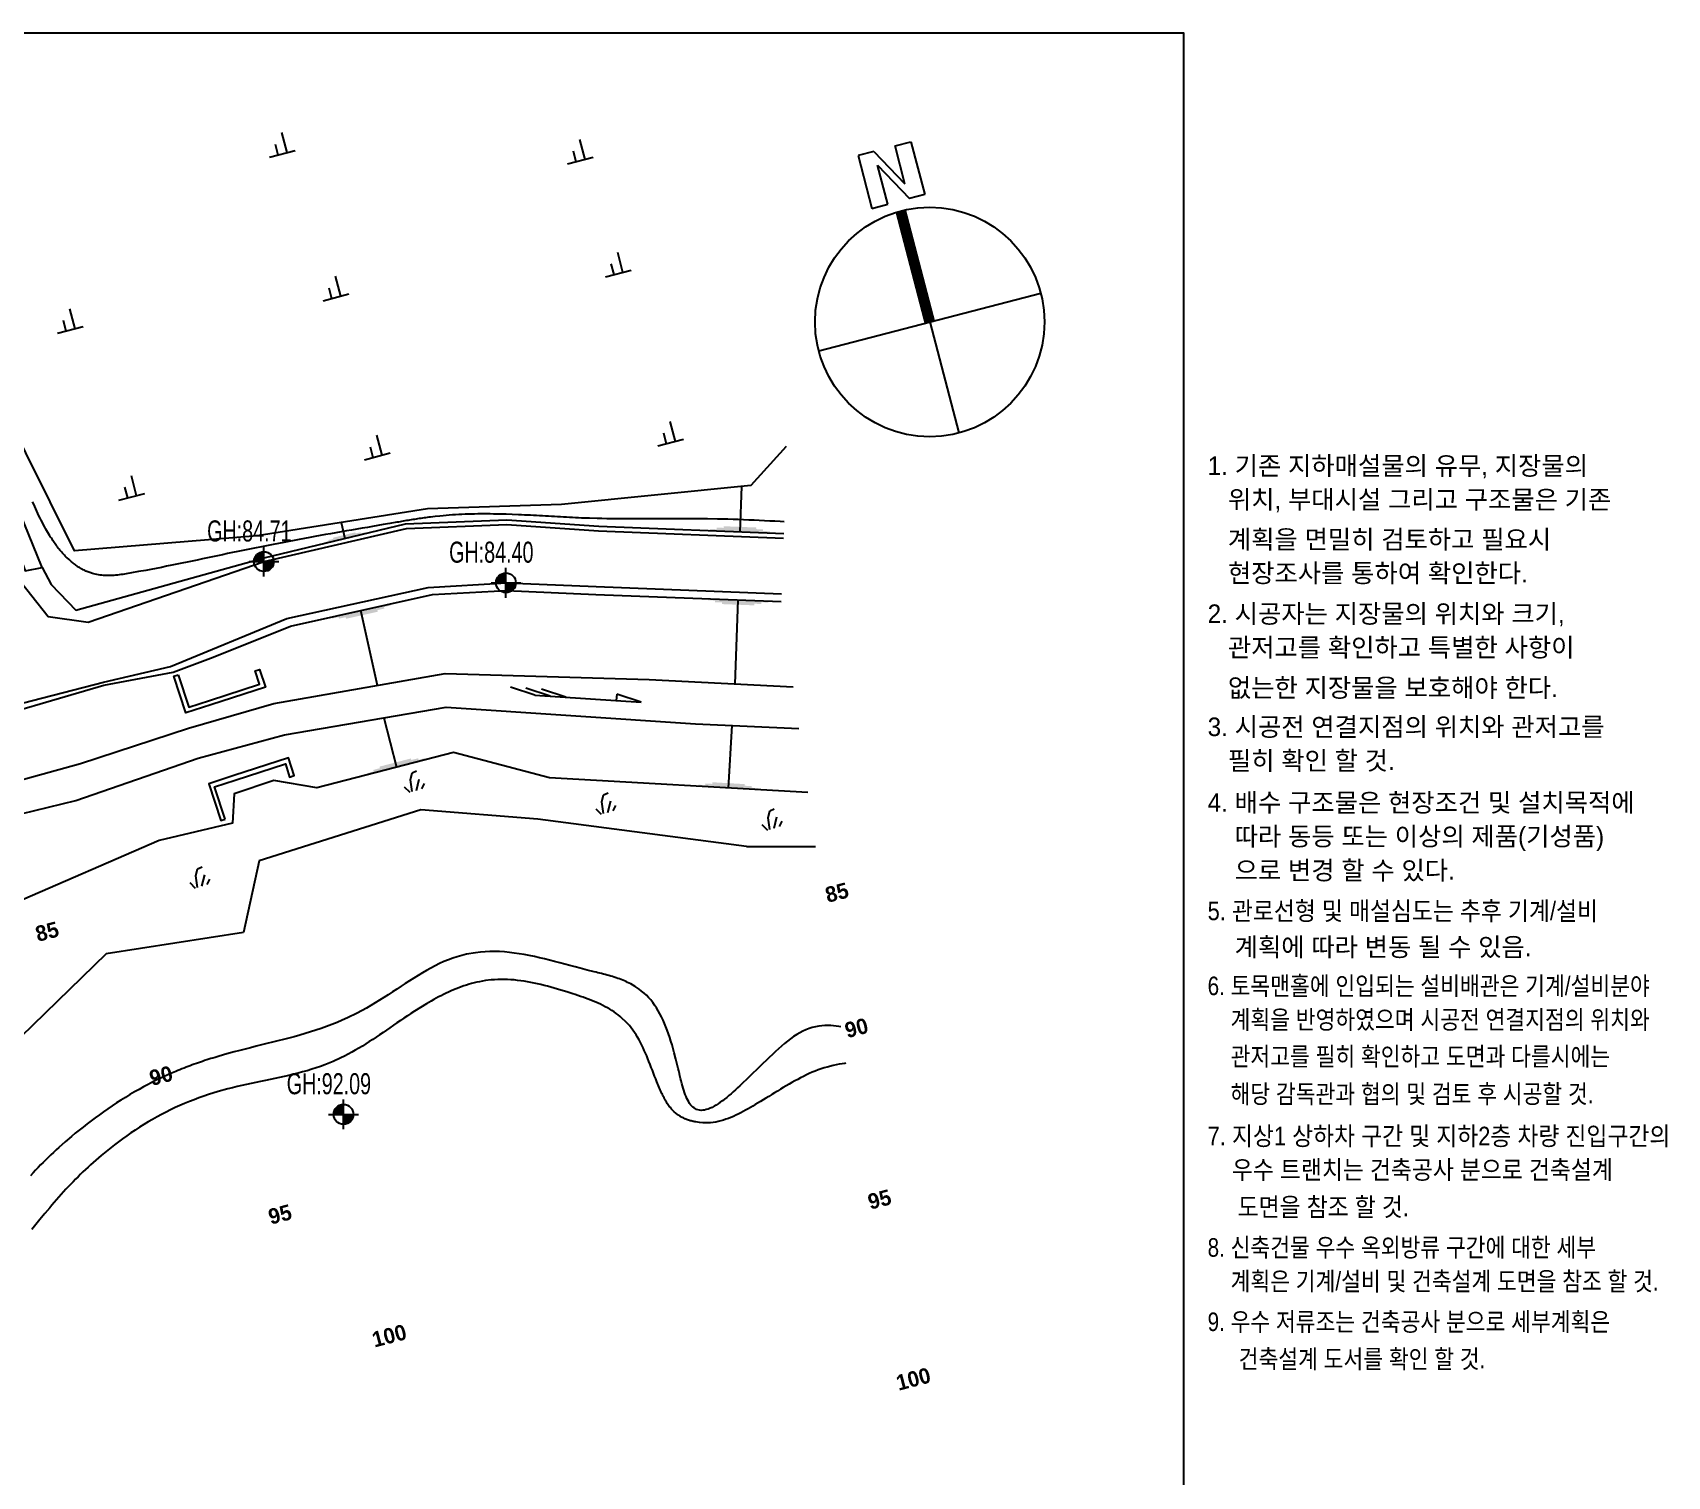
# Model space of a CAD drawing. Header units: inches. Extents: x 7998 to 323252, y 7981 to 229604.
# Drawn here: x 217651 to 323252, y 136346 to 229600 of the extents above; entities that cross this region are included whole.
import ezdxf
from ezdxf.enums import TextEntityAlignment as Align

# ---------------------------------------------------------------- set-up
doc = ezdxf.new("R2010")
doc.units = ezdxf.units.IN
doc.header["$MEASUREMENT"] = 0
for name, color, linetype in [('-00 기호-우수-U형플륨관D200', 4, 'Continuous'), ('CE_GH', 240, 'Continuous'), ('sheet', 7, 'Continuous'), ('XREF_BASE$0$1-1CON', 35, 'Continuous'), ('XREF_BASE$0$1-5CON', 30, 'Continuous'), ('XREF_BASE$0$1-HY', 8, 'Continuous'), ('XREF_BASE$0$1-ROAD', 1, 'Continuous'), ('XREF_BASE$0$1-SIM', 8, 'Continuous'), ('XREF_BASE$0$1-낙차구조물', 7, 'Continuous'), ('XREF_BASE$0$1-물선', 5, 'Continuous'), ('XREF_BASE$0$NR', 7, 'Continuous'), ('XREF_BASE$0$WAL', 3, 'Continuous')]:
    doc.layers.add(name, color=color, linetype=linetype)
doc.layers.add('CE_GH_TEXT', color=2, linetype='Continuous', lineweight=20)
doc.styles.add('Kiahn', font='H2WULL_4.TTF')
doc.styles.add('XREF_BASE$0$SH_대대리576', font='나눔고딕BOLD.TTF')
doc.styles.add('나눔고딕N', font='나눔고딕.TTF')
doc.styles.add('휴먼엑스포', font='HMFMMUEX.TTC')
doc.linetypes.add('U', pattern='A,0.5,-0.0645,["U",휴먼엑스포,S=0.4,R=0,X=0,Y=-0.2],-0.4355000000000001,0.25', length=1.25)

# ---------------------------------------------------------------- blocks, each defined once
blk = doc.blocks.new('XREF_BASE$0$A$C19E135C4')
at = {"layer": 'XREF_BASE$0$1-물선', "color": 8, "linetype": 'Continuous'}
for p, q in [((1.604686969312752, 0), (0, 0.4156830549109145)), ((2.604686969312752, 0), (1, 0.4156830549109145)), ((1.604686969312752, 0), (8.479086379717046, 0)), ((3.604686969312752, 0), (2, 0.4156830549109145)), ((8.479086379717046, 0), (6.874399410404294, 0.4156830549109145))]:
    blk.add_line(p, q, dxfattribs=at)
blk.add_lwpolyline([(6.874399410404294, 0.4156830549109145), (6.874399410404294, 0)], dxfattribs=at)
blk = doc.blocks.new('XREF_BASE$0$dr-sy-018-D-M')
at = {"color": 7}
for p, q in [((-1.00005227728343, 16.39593858173885), (-2.500052277226132, 16.39592528175854)), ((-2.500052277226132, 16.39592528175854), (-2.500007943954188, 11.39592528195044)), ((-1.00005227728343, 16.39593858173885), (0.9999796425900058, 12.79595631518714)), ((-1.000040664232984, 15.08619403368357), (1.050133973621996, 11.39595675982946)), ((-1.000007944016033, 11.39593858192984), (-1.000040664232984, 15.08619403368357)), ((0.9999477226401723, 16.39595631504108), (2.499947722581965, 16.39596961502139)), ((0.9999796425900058, 12.79595631518714), (0.9999477226401723, 16.39595631504108)), ((2.499947722581965, 16.39596961502139), (2.499992055846633, 11.39596961521875)), ((-2.500007943954188, 11.39592528195044), (-1.000007944016033, 11.39593858192984)), ((2.499992055846633, 11.39596961521875), (1.050133973621996, 11.39595675982946)), ((-10.5, -9.094947017729282e-13), (10.5, -9.094947017729282e-13)), ((0, -9.094947017729282e-13), (0, -10.50000000000091))]:
    blk.add_line(p, q, dxfattribs=at)
at = {"color": 7, "const_width": 1}
blk.add_lwpolyline([(0, 10.5), (0, 0)], dxfattribs=at)
at = {"color": 7}
blk.add_circle((0, 0), 10.5, dxfattribs=at)
blk = doc.blocks.new('XREF_BASE$0$A$C6F554C51')
at = {"layer": 'XREF_BASE$0$1-SIM', "color": 8}
for p, q in [((0.769457380665699, 0.8915080745355226), (0.769457380665699, -7.76955857872963e-07)), ((0.3750017226266209, 0.4800426286528818), (0.3750017226266209, -7.76955857872963e-07)), ((1.722626620903611e-06, -7.768976502120495e-07), (1.144457380665699, -7.76955857872963e-07))]:
    blk.add_line(p, q, dxfattribs=at)
blk = doc.blocks.new('XREF_BASE$0$A$C39EA40FB')
at = {"layer": 'XREF_BASE$0$1-SIM', "color": 8}
for p, q in [((0.3315694252378307, 0.502901213709265), (0.4802046115219127, 0.7772115109255537)), ((0.4802046115219127, 0.7772115109255537), (0.6860084937361535, 0.811500490817707)), ((-8.812348823994398e-07, 0.2857392162550241), (0.1715009276522323, -7.409835234284401e-07)), ((0.2744028687593527, -7.409835234284401e-07), (0.3315694252378307, 0.502901213709265)), ((0.4687713002203964, -7.409835234284401e-07), (0.7088751163100824, 0.4457529138890095)), ((0.7088751163100824, 0.01142737717600539), (0.8803769251971971, 0.2057315965648741))]:
    blk.add_line(p, q, dxfattribs=at)
blk = doc.blocks.new('XREF_BASE', base_point=(1.855369191616774e-10, 0))
at = {"layer": 'Defpoints', "linetype": 'ByBlock'}
blk.add_lwpolyline([(8002.126471201656, 229605.9720855193), (292002.1264710154, 229605.9720855193), (292002.1264710154, 8005.972085519345), (8002.126471201656, 8005.972085519345)], close=True, dxfattribs=at)
at = {"layer": 'XREF_BASE$0$1-1CON', "color": 8, "linetype": 'Continuous'}
for points, elevation in [([(266193.2505096248, 198007.7394879545), (265940.930923494, 198022.2263992083), (265603.2076500356, 198040.9884970244), (265265.4619816402, 198059.0607940929), (264927.691883449, 198076.380580768), (264589.8953188006, 198092.8851486547), (264252.0702523747, 198108.5117879857), (263914.2146478607, 198123.1977899651), (263576.3264698181, 198136.8804452874), (263238.4036822873, 198149.4970447564), (262900.4442494158, 198160.9848796966), (262562.4461349649, 198171.2812401007), (262224.4073036029, 198180.3234171822), (261886.3257188485, 198188.0487018564), (261240.0861634184, 198200.1768047854), (260593.6755651697, 198207.036397325), (260285.446824431, 198209.2354839039), (259977.1889469819, 198210.4893559887), (259668.9068053779, 198210.924219202), (259360.6052715327, 198210.6662797384), (259052.2892177114, 198209.8417433925), (258743.9635158866, 198208.5768161279), (258435.6330383238, 198206.997703738), (258127.3026575195, 198205.2306120781), (257818.9772454463, 198203.4017471106), (257510.6616739077, 198201.6373145103), (257202.3608157998, 198200.0635204811), (256894.0795429274, 198198.8065706977), (256585.8227277249, 198197.9926712431), (256277.5952418856, 198197.7480272704), (255969.4019581247, 198198.1988456759), (255661.2477483074, 198199.4713319028), (255353.1374846972, 198201.691691744), (255045.0760395583, 198204.9861309944), (254737.0682852068, 198209.4808561987), (254429.1190936873, 198215.3020721079), (254121.2333369618, 198222.5759856702), (253618.9867591877, 198237.0205753112), (253116.9350026613, 198256.0045774137), (252922.60623493, 198263.9763077621), (252728.298154959, 198272.5130860835), (252534.0065081399, 198281.5572966572), (252339.7270402228, 198291.0513223776), (252145.4554968891, 198300.9375473545), (251951.1876240005, 198311.1583550035), (251756.9191671284, 198321.6561289111), (251562.6458721831, 198332.373253247), (251368.3634845675, 198343.2521113077), (251174.067750372, 198354.235086569), (250979.7544149375, 198365.2645625579), (250785.4192244061, 198376.2829235035), (250591.0579240085, 198387.2325524116), (250396.6662596557, 198398.0558334501), (250202.2399770394, 198408.6951497452), (250007.7748220717, 198419.0928854659), (249813.2665401525, 198429.1914239076), (249618.7108773743, 198438.9331485477), (249424.1035788963, 198448.2604436048), (249229.4403907615, 198457.1156918032), (249034.717058762, 198465.4412777732), (248636.1079576728, 198481.2767695938), (248237.2113636881, 198494.4116600561), (248033.1807300332, 198500.3722046015), (247829.1007472752, 198505.5273732645), (247624.9843246499, 198509.8275266436), (247420.8443714441, 198513.2230260923), (247216.6937972954, 198515.6642325607), (247012.54551131, 198517.1015080925), (246808.4124231851, 198517.4852134077), (246604.3074420984, 198516.7657093378), (246400.2434773841, 198514.8933579852), (246196.2334387419, 198511.8185200712), (245992.2902351674, 198507.4915571184), (245788.426776066, 198501.8628300166), (245584.6559709567, 198494.8827001778), (245380.9907295862, 198486.5015290754), (245177.4439608413, 198476.6696777095), (244974.0285740667, 198465.3375072016), (244770.7574789515, 198452.4553792545), (244567.643584732, 198437.9736544681), (244364.6998008043, 198421.8426947155), (244161.9390366361, 198404.0128606571), (243959.3742016247, 198384.4345141666), (243653.1658699051, 198352.087255262), (243347.4653015388, 198315.5088842446), (243243.8403814808, 198302.6376395272), (243140.2674624952, 198289.3221298411), (243036.7433429668, 198275.5835683063), (242933.2648198362, 198261.4431679111), (242829.8286912576, 198246.9221417159), (242726.4317544629, 198232.0417025393), (242623.070806683, 198216.8230632005), (242519.7426461326, 198201.2874365272), (242416.4440698624, 198185.4560360312), (242313.1718760869, 198169.3500745405), (242209.9228616967, 198152.9907642928), (242106.6938248966, 198136.3993190997), (242003.4815625763, 198119.5969511978), (241900.2828730005, 198102.6048741686), (241797.0945534012, 198085.4443008305), (241693.9134013006, 198068.136443832), (241590.7362147928, 198050.702516463), (241487.5597905871, 198033.163731653), (241384.3809270188, 198015.5413017692), (241281.1964215999, 197997.8564404425), (241178.003071392, 197980.1303602012), (240736.1132535352, 197904.1477577252), (240293.9438767456, 197828.1872854416), (239954.9147469793, 197769.9500663879), (239615.788956929, 197711.6645178124), (239276.6002873806, 197653.2999759351), (238937.3825202342, 197594.825775543), (238598.1694371481, 197536.2112523462), (238258.9948190399, 197477.4257411197), (237919.8924478572, 197418.438577404), (237580.8961050296, 197359.219096847), (237242.0395718734, 197299.7366345772), (236903.3566302294, 197239.9605256123), (236564.8810612336, 197179.8601057711), (236226.6466462044, 197119.4047101815), (235888.6871672114, 197058.5636739216), (235551.0364053911, 196997.3063328103), (235213.7281423528, 196935.6020218052), (234876.7961595845, 196873.420076325), (234540.2742385743, 196810.7298317881), (234204.1961604096, 196747.5006232616), (233868.5957072703, 196683.7017863449), (233533.5066601224, 196619.3026565672), (233198.962800697, 196554.272568424), (232536.6454993337, 196423.9931361636), (231876.7381831505, 196290.9908968784), (231550.0648662238, 196224.4536551512), (231223.7678464283, 196157.3863223115), (230897.7391083771, 196089.8584596952), (230571.8706361009, 196021.9396289793), (230246.0544144441, 195953.6993915583), (229920.182427559, 195885.2073086491), (229594.1466597067, 195816.5329419875), (229267.8390950398, 195747.7458527888), (228941.1517188018, 195678.9156028008), (228613.9765143939, 195610.1117532877), (228286.2054669494, 195541.4038654751), (227957.7305606715, 195472.861501331), (227628.4437796497, 195404.5542223011), (227298.2371083884, 195336.5515891996), (226967.0025312598, 195268.9231642849), (226634.6320330566, 195201.7385082), (226301.0175976306, 195135.0671833141), (225966.0512099448, 195068.9787505617), (225629.6248536306, 195003.5427712683), (225291.6305134711, 194938.8288070608), (224951.960174019, 194874.9064195048), (224497.2493575606, 194790.9284827904), (224039.1832251805, 194708.6010428302), (223924.9322184105, 194688.3809232096), (223810.571719382, 194668.6293551603), (223696.1510599181, 194649.5294181461), (223581.71957161, 194631.2641915692), (223467.3265865105, 194614.0167549538), (223353.0214363318, 194597.9701872426), (223238.8534527761, 194583.3075683599), (223124.8719677264, 194570.211977539), (223011.1263131243, 194558.866493782), (222897.6658205017, 194549.4541967238), (222784.5398222031, 194542.1581657163), (222671.7976495288, 194537.1614803342), (222559.4886341305, 194534.6472197504), (222447.6621081214, 194534.7984632578), (222336.3674035552, 194537.79829038), (222225.6538518518, 194543.8297802304), (222115.5707849455, 194553.0760127931), (222006.167534898, 194565.7200666094), (221897.4934331807, 194581.9450215446), (221789.5978118484, 194601.9339571218), (221682.5300021493, 194625.8699521632), (221511.953107479, 194670.9533312893), (221343.766784315, 194727.16604476), (221280.639758247, 194749.9275678978), (221217.8858386013, 194774.1901769848), (221155.5212769932, 194799.9115773073), (221093.5623255698, 194827.0494730598), (221032.0252364757, 194855.5615684352), (220970.9262617291, 194885.4055690716), (220910.2816533046, 194916.5391788724), (220850.1076632296, 194948.9201024922), (220790.4205437605, 194982.5060446463), (220731.2365466929, 195017.25470993), (220672.5719240527, 195053.1238029973), (220614.4429281573, 195090.0710283344), (220556.8658108022, 195128.0540905347), (220499.8568243049, 195167.0306940831), (220443.4322201088, 195206.9585439764), (220387.6082507125, 195247.7953440064), (220332.4011680712, 195289.4988000419), (220277.8272245731, 195332.0266153537), (220223.9026714819, 195375.3364956303), (220170.6437612954, 195419.3861446643), (220118.0667461487, 195464.1332676322), (220000.2244489598, 195567.2641113546), (219886.0682102172, 195673.5572250036), (219823.2981119431, 195734.0169135304), (219761.6330996086, 195795.4078293239), (219701.0482367571, 195857.7001661762), (219641.5185869234, 195920.8641188617), (219583.0192138208, 195984.8698814642), (219525.5251816255, 196049.6876481863), (219469.0115535306, 196115.2876132219), (219413.4533934207, 196181.6399709438), (219358.8257649508, 196248.714915667), (219305.1037317733, 196316.4826417039), (219252.2623581868, 196384.913342797), (219200.2767072022, 196453.9772138316), (219149.1218429445, 196523.6444482588), (219098.7728288285, 196593.8852413148), (219049.2047286881, 196664.6697866212), (219000.3926064088, 196735.9682785521), (218952.3115257048, 196807.7509111898), (218904.9365499397, 196879.9878790195), (218858.2427432882, 196952.6493762431), (218812.2051691748, 197025.7055971146), (218766.7988913143, 197099.1267357182), (218636.6952676969, 197313.3225642752), (218511.4952677721, 197530.0932916238), (218431.4065572666, 197673.2714118722), (218353.2096027136, 197817.4431808216), (218276.7962735039, 197962.551960636), (218202.0584389553, 198108.5411146936), (218128.8879685686, 198255.3540056793), (218057.1767322444, 198402.9339966299), (217986.8165987297, 198551.2244502808), (217917.699437405, 198700.1687297781), (217849.7171182907, 198849.7101976987), (217782.7615102446, 198999.7922172978), (217716.7244833484, 199150.3581509206), (217651.4979063999, 199301.3513620546)], 84000), ([(270186.8261138136, 163034.5444057559), (270129.6387044573, 163027.3115440762), (269941.8711663825, 162999.4718620086), (269755.4917343231, 162967.3169603349), (269367.7776198098, 162890.0275097606), (268987.1308000414, 162790.3705219618), (268789.7973254258, 162732.3927620748), (268594.1326754359, 162668.8520393702), (268400.0041563264, 162600.0277011173), (268207.2790744831, 162526.1990931429), (268015.8247367935, 162447.6455631289), (267825.5084497044, 162364.6464566705), (267636.1975193494, 162277.4811214997), (267447.7592525762, 162186.4289035626), (267260.0609557605, 162091.7691496682), (267072.9699356779, 161993.7812069773), (266886.3534983648, 161892.7444217167), (266700.0789503669, 161788.9381409866), (266514.013598701, 161682.641711024), (266328.0247497438, 161574.1344786386), (266141.9797093482, 161463.6957907494), (265955.7457849942, 161351.6049937141), (265769.1902825348, 161238.1414344525), (265582.1805088692, 161123.5844596629), (265394.5837701405, 161008.2134160942), (265206.2673731358, 160892.3076499242), (265017.0986241116, 160776.1465084223), (264675.0477412897, 160567.2375996513), (264329.3801643709, 160359.3101436559), (264175.1695653829, 160267.5729832822), (264020.2573595764, 160176.8397496238), (263864.6493585026, 160087.5156325708), (263708.3513730792, 160000.0058216022), (263551.3692150265, 159914.7155068989), (263393.7086954932, 159832.0498780007), (263235.3756257985, 159752.4141247371), (263076.3758177236, 159676.2134370591), (262916.7150819558, 159603.8530043848), (262756.3992300448, 159535.7380166051), (262595.4340733094, 159472.2736635498), (262433.8254232407, 159413.8651353398), (262271.5790913375, 159360.9176211137), (262108.700888338, 159313.8363110421), (261945.1966260825, 159273.0263948445), (261781.0721154287, 159238.8930622309), (261616.3331681583, 159211.8415031516), (261450.9855959401, 159192.2769070363), (261285.0352089917, 159180.6044641649), (261118.4878195045, 159177.2293638577), (260951.3492387971, 159182.5567959434), (260723.4801029945, 159202.1683418303), (260494.5412086057, 159239.3386651148), (260434.0950360713, 159250.3721045307), (260373.6861130213, 159262.627218633), (260313.3703270433, 159276.1032073345), (260253.2035671184, 159290.7992699273), (260193.2417211356, 159306.7146051719), (260133.5406776136, 159323.8484122386), (260074.1563248429, 159342.19989024), (260015.1445512827, 159361.7682385762), (259956.5612449925, 159382.5526562998), (259898.462294552, 159404.5523423506), (259840.9035877292, 159427.7664959495), (259783.9410135648, 159452.1943161583), (259727.6304597678, 159477.8350024294), (259672.0278152693, 159504.6877533013), (259617.1889678868, 159532.7517687484), (259563.1698060902, 159562.0262471889), (259510.0262183398, 159592.5103880259), (259457.8140924028, 159624.2033904796), (259406.5893173814, 159657.104453381), (259356.4077812145, 159691.2127762424), (259307.3253720202, 159726.5275578838), (259196.6206485783, 159810.8840161667), (259092.3765468202, 159901.6688355514), (259035.2640946195, 159955.1357414153), (258980.0766151682, 160010.50660264), (258926.7378293741, 160067.699817842), (258875.1714580231, 160126.6337861001), (258825.3012212105, 160187.2269063118), (258777.0508399629, 160249.3975766334), (258730.344034777, 160313.0641963134), (258685.1045260984, 160378.145163849), (258641.2560343118, 160444.5588779665), (258598.7222806066, 160512.2237380965), (258557.4269851968, 160581.0581426751), (258517.2938685883, 160650.9804899684), (258478.2466514478, 160721.9091795158), (258440.2090547425, 160793.7626097047), (258403.1047984571, 160866.4591789105), (258366.857603719, 160939.9172867932), (258331.3911905726, 161014.0553314994), (258296.6292799758, 161088.7917123979), (258262.4955922631, 161164.0448274639), (258228.9138483922, 161239.7330760669), (258195.8077688091, 161315.7748567031), (258084.3900000607, 161575.7431441857), (257976.721787062, 161837.9201596084), (257902.1861496377, 162023.9440974457), (257828.8323428268, 162210.4837345897), (257756.3156328946, 162397.2457646941), (257684.2912874995, 162583.936880791), (257612.4145729672, 162770.2637763033), (257540.3407567251, 162955.9331442021), (257467.7251052093, 163140.6516784327), (257394.2228859086, 163324.1260717349), (257319.4893654389, 163506.063017362), (257243.1798110469, 163686.1692089775), (257164.9494891795, 163864.1513395424), (257084.4536673748, 164039.7161025505), (257001.3476125393, 164212.5701910831), (256915.286591229, 164382.4202986241), (256825.925870521, 164548.9731185458), (256732.9207173833, 164711.9353436991), (256635.9263990023, 164871.0136679789), (256534.5981820049, 165025.9147836543), (256428.5913338587, 165176.3453854322), (256317.561120729, 165322.0121654621), (256201.1628105547, 165462.6218175873), (255971.8141151862, 165716.6651811549), (255721.0966288913, 165950.7995613348), (255599.3989557428, 166056.0780569871), (255473.4358071112, 166157.3157241804), (255343.4103286969, 166254.6684576232), (255209.5256663905, 166348.2921503491), (255071.9849662427, 166438.3426966653), (254930.9913741341, 166524.9759905883), (254786.7480356051, 166608.3479255533), (254639.4580967044, 166688.6143958665), (254489.3247036659, 166765.9312951445), (254336.5510016773, 166840.4545172221), (254181.3401373718, 166912.3399560663), (254023.8952558767, 166981.7435057436), (253864.4195037745, 167048.8210594681), (253703.1160265356, 167113.7285118877), (253540.1879699901, 167176.621756267), (253375.838480188, 167237.6566869137), (253210.2707030713, 167296.9891976126), (253043.6877843491, 167354.7751820904), (252876.2928700224, 167411.170533901), (252708.2891060226, 167466.3311478141), (252539.8796380083, 167520.4129168025), (252154.7860010634, 167641.8225409391), (251769.6954304781, 167759.2310306675), (251553.2458473151, 167823.721099868), (251336.8559031091, 167886.4526196498), (251120.5549323917, 167947.1785271066), (250904.3722708477, 168005.6517596355), (250688.3372524977, 168061.6252534577), (250472.4792130264, 168114.8519459688), (250256.8274870254, 168165.0847740333), (250041.4114092574, 168212.0766748058), (249826.2603148362, 168255.5805850405), (249611.4035389256, 168295.3494422426), (249396.8704160056, 168331.1361827551), (249182.6902810102, 168362.693744024), (248968.8924693433, 168389.7750626317), (248755.5063155373, 168412.1330756736), (248542.5611545853, 168429.5207203653), (248330.0863213083, 168441.6909336295), (248118.1111507602, 168448.3966524519), (247906.6649780557, 168449.3908135855), (247695.7771377852, 168444.4263538949), (247485.4769648821, 168433.2562108258), (247275.7937943996, 168415.6333213622), (246895.8626282383, 168371.4260333271), (246518.1634929557, 168304.2702856269), (246348.74416418, 168269.5742463164), (246179.8153019943, 168230.5429012148), (246011.3963436964, 168187.330098489), (245843.5067269686, 168140.0896876425), (245676.1658895677, 168088.9755169633), (245509.3932691272, 168034.1414352009), (245343.2083027624, 167975.7412912166), (245177.6304278155, 167913.9289339304), (245012.679082735, 167848.8582118121), (244848.3737041131, 167780.6829738308), (244684.7337302752, 167709.5570689185), (244521.7785979351, 167635.6343455843), (244359.5277451286, 167559.0686529289), (244198.0006093197, 167480.0138394112), (244037.216628083, 167398.623754012), (243877.1952388841, 167315.0522451909), (243717.9558792361, 167229.4531621588), (243559.517986604, 167141.9803533751), (243401.900998794, 167052.787667881), (243245.1243532095, 166962.0289543653), (243089.2074872553, 166869.8580615186), (242699.1343568382, 166634.791095609), (242314.749894348, 166392.732534755), (242085.0043220092, 166244.7057944535), (241856.9179338142, 166094.864866287), (241630.2876668093, 165943.571829963), (241404.9104572269, 165791.1887654698), (241180.5832418227, 165638.0777526854), (240957.1029578238, 165484.6008706262), (240734.2665413418, 165331.1201997407), (240511.8709292524, 165177.9978194471), (240289.7130587734, 165025.5958097426), (240067.5898660272, 164874.2762500944), (239845.2982879989, 164724.4012204411), (239622.6352614434, 164576.3328006609), (239399.3977227164, 164430.4330702804), (239175.3826093231, 164287.0641091279), (238950.3868570374, 164146.5879970714), (238724.2074031946, 164009.3668136481), (238496.6411842597, 163875.7626389064), (238267.4851371078, 163746.1375522632), (238036.5361984936, 163620.8536335963), (237803.5913047115, 163500.2729626643), (237568.4473931482, 163384.7576197553), (237057.6046325397, 163148.0134660873), (236534.7139840801, 162938.0436755926), (236251.7431299877, 162832.8247808359), (235965.7634509336, 162734.1691324885), (235676.9946861565, 162641.526723145), (235385.6565747801, 162554.3475448771), (235091.9688560423, 162472.0815902791), (234796.1512688966, 162394.178851132), (234498.4235524, 162320.0893207225), (234199.0054457383, 162249.2629908916), (233898.1166882678, 162181.1498537716), (233595.9770189938, 162115.1999018965), (233292.8061766922, 162050.8631277399), (232988.8239005986, 161987.5895238955), (232684.2499303594, 161924.8290823258), (232379.3040042897, 161862.0317953828), (232074.2058618553, 161798.6476557214), (231769.1752423537, 161734.1266557046), (231464.4318844485, 161667.9187872841), (231160.1955276066, 161599.4740431141), (230856.685910834, 161528.2424157289), (230554.1227733162, 161453.6738969689), (230252.7258542296, 161375.2184796596), (229633.1884792806, 161204.0417590865), (229020.4984812886, 161011.598703395), (228706.3969292301, 160906.7725484894), (228394.2606396163, 160796.4559080802), (228084.1615499901, 160680.7319413425), (227776.1715971427, 160559.6838075008), (227470.3627176336, 160433.3946657195), (227166.8068484245, 160301.9476755139), (226865.5759264766, 160165.4259964006), (226566.741888701, 160023.9127871417), (226270.3766719988, 159877.4912074839), (225976.5522128697, 159726.2444168224), (225685.3404484554, 159570.255573981), (225396.8133158283, 159409.6078389965), (225111.0427514371, 159244.384370512), (224828.1006924147, 159074.668328334), (224548.0590756107, 158900.5428714562), (224270.9898377568, 158722.0911593345), (223996.9649158739, 158539.3963512531), (223726.0562465228, 158352.5416063773), (223458.3357671252, 158161.6100843424), (223193.875414242, 157966.6849443136), (222932.7471247232, 157767.8493452837), (222497.7456367691, 157425.7835570127), (222072.6465998217, 157073.051245724), (221901.0134658939, 156927.5619124483), (221730.9526973097, 156780.3651248893), (221562.4281635736, 156631.4929179499), (221395.4037343585, 156480.9773268248), (221229.8432801533, 156328.8503864274), (221065.7106702295, 156175.1441316006), (220902.9697751258, 156019.8905980099), (220741.5844640033, 155863.1218199779), (220581.5186071699, 155704.8698331093), (220422.7360742497, 155545.1666718462), (220265.2007355485, 155384.0443717946), (220108.8764604595, 155221.5349673355), (219953.7271192903, 155057.6704940754), (219799.7165812538, 154892.4829870876), (219646.8087168965, 154726.0044810547), (219494.9673956013, 154558.2670113421), (219344.1564876856, 154389.3026125719), (219194.3398629948, 154219.1433202293), (219045.4813910918, 154047.821168987), (218897.5449417131, 153875.3681938086), (218750.4943853929, 153701.8164303601), (218430.5213161246, 153319.6487183921), (218114.4454738079, 152932.5247973072), (217943.7671788353, 152721.0756460287), (217773.8943510917, 152508.6716444495), (217604.6550003528, 152295.5662596177)], 91000)]:
    blk.add_lwpolyline(points, dxfattribs=dict(at, elevation=elevation))
at = {"layer": 'XREF_BASE$0$1-5CON', "color": 8, "linetype": 'Continuous', "elevation": 90000}
blk.add_lwpolyline([(269857.2193948994, 165384.3503123642), (269727.3956885533, 165407.8514487267), (269554.6862704754, 165433.4825054565), (269383.974015859, 165452.4883551331), (269215.4131433303, 165464.2108069846), (268822.8596534799, 165473.1379866099), (268444.0197221786, 165434.1211713216), (268229.7752889697, 165396.3196791857), (268019.2699386766, 165343.8328744818), (267812.0945246904, 165277.2846227194), (267607.8399014268, 165197.2987911545), (267406.0969226183, 165104.4992458798), (267206.4564421079, 164999.509853508), (267008.5093136891, 164882.9544799014), (266811.8463916667, 164755.4569917937), (266616.0585296531, 164617.6412557383), (266420.7365817819, 164470.1311381788), (266225.4714017874, 164313.5505052066), (266029.8538436824, 164148.5232237272), (265833.4747613207, 163975.6731593707), (265635.925008595, 163795.6241795032), (265436.7954391288, 163609.0001496953), (265235.6769078588, 163416.4249370921), (265032.1602673037, 163218.522407716), (264825.8363726409, 163015.9164277891), (264616.2960769613, 162809.2308639755), (264403.1302345702, 162599.0895830088), (264185.9296993199, 162386.1164505209), (263832.1615291792, 162042.6643320099), (263466.0300981533, 161695.1765803155), (263327.8673577216, 161565.4911799465), (263188.58595997, 161436.554310428), (263048.4888152685, 161309.0216900668), (262907.8788332832, 161183.549037971), (262767.0589248436, 161060.7920725672), (262626.3319997955, 160941.4065122715), (262486.0009683287, 160826.0480760826), (262346.3687409805, 160715.3724825967), (262207.7382278899, 160610.0354500604), (262070.4123392431, 160510.6926974714), (261934.693985058, 160417.9999435378), (261800.8860756434, 160332.6129067951), (261669.2915213676, 160255.1873055502), (261540.2132326481, 160186.3788588616), (261413.9541191021, 160126.8432850851), (261290.8170912075, 160077.2363030484), (261171.1050597355, 160038.2136314088), (261055.1209341297, 160010.4309882316), (260943.1676249187, 159994.5440930967), (260835.5480422424, 159991.2086642502), (260732.5650964673, 160001.080419998), (260545.1516132378, 160046.4500747303), (260376.8939105812, 160144.8703362279), (260300.7978423005, 160203.2718734016), (260228.6245915252, 160272.5475269023), (260160.1575927217, 160352.1026084071), (260095.1802820838, 160441.3424305349), (260033.4760945421, 160539.672305082), (259974.8284657067, 160646.4975450095), (259919.0208305689, 160761.2234618821), (259865.8366247998, 160883.2553684302), (259815.0592838502, 161011.9985763403), (259766.4722426413, 161146.8583983913), (259719.8589369636, 161287.2401468519), (259675.0028019785, 161432.5491335788), (259631.6872731871, 161582.1906710103), (259589.6957856887, 161735.5700712346), (259548.8117752769, 161892.092646519), (259508.8186769304, 162051.1637094135), (259469.4999260409, 162212.1885718346), (259430.6389584001, 162374.5725460498), (259392.0192087572, 162537.7209445491), (259353.4241131963, 162701.039079429), (259314.6371061848, 162863.9322623663), (259210.7359897355, 163293.0338056997), (259102.4427309982, 163710.7915145002), (259033.0374393514, 163966.3676477834), (258961.4067609534, 164217.1685643613), (258887.2897101929, 164463.0064070694), (258810.4253005269, 164703.6933194866), (258730.5525457035, 164939.0414450212), (258647.4104596511, 165168.8629263882), (258560.738055768, 165392.9699073967), (258470.2743476899, 165611.1745309338), (258375.7583498573, 165823.2889405882), (258276.9290748658, 166029.1252794658), (258173.5255375053, 166228.4956907551), (258065.286750772, 166421.2123179137), (257951.9517287044, 166607.0873041786), (257833.2594849407, 166785.9327924367), (257708.9490335691, 166957.5609266782), (257578.7593875956, 167121.7838493772), (257442.4295609393, 167278.4137042328), (257299.6985678086, 167427.262634774), (257150.3054213799, 167568.1427837661), (256993.9891355727, 167700.8662949087), (256830.4887240846, 167825.2453108567), (256569.0792192523, 168002.3977663169), (256289.6494221352, 168159.1584886335), (256190.8836907484, 168211.0837032654), (256090.1448430629, 168260.8034824012), (255987.5253681741, 168308.4361563998), (255883.1177549497, 168354.1000555593), (255777.014492535, 168397.9135109914), (255669.3080702079, 168439.9948523634), (255560.0909769442, 168480.462410495), (255449.4557017805, 168519.4345159762), (255337.4947341639, 168557.0294987648), (255224.3005627799, 168593.3656898516), (255109.9656768455, 168628.5614191341), (254994.5825656275, 168662.7350172626), (254878.2437178716, 168696.0048149971), (254761.0416227947, 168728.489142235), (254643.068769603, 168760.306329857), (254524.417647454, 168791.5747079911), (254405.1807451537, 168822.4126071678), (254285.4505522591, 168852.9383578654), (254165.319557406, 168883.2702903227), (254044.8802498006, 168913.5267354214), (253924.2251188909, 168943.8260231174), (253473.4249624331, 169057.5183148261), (253022.1950921468, 169175.1044330228), (252691.7633050196, 169262.546685389), (252361.3707953519, 169350.6217365615), (252031.1523535959, 169438.6025560885), (251701.2427690011, 169525.762112465), (251371.7768309782, 169611.3733754598), (251042.8893293478, 169694.7093142105), (250714.715053821, 169775.0428973318), (250387.3887938065, 169851.6470945927), (250061.0453391867, 169923.7948749), (249735.8194793221, 169990.7592072699), (249411.846003742, 170051.81306101), (249089.259702438, 170106.2294055483), (248768.1953648897, 170153.2812094396), (248448.7877805689, 170192.2414422221), (248131.1717390646, 170222.383072973), (247815.4820303689, 170242.9790711203), (247501.8534436715, 170253.3024053891), (247190.4207687331, 170252.6260451478), (246881.3187953746, 170240.2229595323), (246574.6823127246, 170215.3661175005), (246270.6461109463, 170177.3284887698), (245672.1136065372, 170074.1392368255), (245084.9060093737, 169913.1986276684), (244795.8719095266, 169819.9684801097), (244509.1915976629, 169714.3664861656), (244224.6455406304, 169597.3278043643), (243942.0142038222, 169469.787594086), (243661.0780540756, 169332.6810148419), (243381.6175577175, 169186.94322527), (243103.4131807224, 169033.5093844107), (242826.2453899272, 168873.3146517734), (242549.8946511983, 168707.2941858773), (242274.1414304986, 168536.3831467447), (241998.7661952591, 168361.5166925621), (241723.5494106426, 168183.6299826502), (241448.2715434851, 168003.65817652), (241172.7130601136, 167822.5364328099), (240896.6544266739, 167641.1999108498), (240619.8761093109, 167460.5837699706), (240342.1585748126, 167281.6231689312), (240063.2822889229, 167105.2532667097), (239783.0277184802, 166932.4092228187), (239501.175329519, 166764.0261960659), (239217.5055881841, 166601.039345782), (238606.171139061, 166265.8391659501), (237984.5058185449, 165963.9081633111), (237650.625271861, 165811.9590770556), (237314.1758146617, 165668.3204067019), (236975.3385134139, 165532.427845665), (236634.2944338303, 165403.7170874079), (236291.2246429604, 165281.6238250036), (235946.3102066284, 165165.5837524368), (235599.7321914802, 165055.0325624298), (235251.6716638627, 164949.4059488574), (234902.3096899004, 164848.1396045507), (234551.8273361707, 164750.6692234457), (234200.4056687374, 164656.4304986049), (233848.2257545902, 164564.8591233317), (233495.4686594415, 164475.3907910885), (233142.3154496984, 164387.4611955219), (232788.9471919467, 164300.5060295819), (232435.5449528238, 164213.960986974), (232082.2897981638, 164127.2617607011), (231729.3627943727, 164039.8440444064), (231376.9450079165, 163951.1435315041), (231025.2175053833, 163860.5959149466), (230674.361352596, 163767.6368887183), (230188.3195883837, 163634.3384505172), (229704.6592189544, 163494.2055494082), (229569.2762760282, 163454.3682204616), (229434.081385592, 163413.9520140337), (229299.0750222895, 163372.9359786947), (229164.2576605976, 163331.2991627244), (229029.6297754417, 163289.0206155053), (228895.1918414189, 163246.0793848546), (228760.9443328823, 163202.4545195142), (228626.8877250506, 163158.1250686959), (228493.0224919971, 163113.0700803277), (228359.3491090597, 163067.2686031609), (228225.8680503033, 163020.6996861063), (228092.5797907235, 162973.3423773332), (227959.4848048463, 162925.1757258731), (227826.5835675476, 162876.1787803574), (227693.8765530726, 162826.3305890039), (227561.3642365281, 162775.6102005038), (227429.0470924387, 162723.9966638891), (227296.9255955722, 162671.469027268), (227165.0002204524, 162618.006339673), (227033.2714417856, 162563.5876494431), (226901.7397341584, 162508.1920053792), (226463.3097951612, 162319.934661612), (226027.0866163294, 162120.3230768896), (225722.7906558365, 161975.1672377702), (225419.9202186074, 161824.9039814082), (225118.6467225738, 161669.7649205269), (224819.1415871037, 161509.9816689629), (224521.5762302484, 161345.7858389781), (224226.1220713751, 161177.4090444087), (223932.9505286459, 161005.0828980381), (223642.2330210875, 160829.0390131209), (223354.1409672033, 160649.5090030228), (223068.8457853869, 160466.7244805872), (222786.5188946645, 160280.9170590688), (222507.3317137705, 160092.3183518928), (222231.4556612177, 159901.159971441), (221959.0621555625, 159707.6735318317), (221690.322616009, 159512.0906456271), (221425.4084605412, 159314.642926302), (221164.4911083034, 159115.5619866507), (220907.741977741, 158915.0794402687), (220655.3324877084, 158713.4269001206), (220407.4340565987, 158510.8359790489), (220164.2181033785, 158307.5382905389), (219743.3962443131, 157947.7827665039), (219338.2377703912, 157587.2681503179), (219165.2011980996, 157430.5083990621), (218994.4838551097, 157272.9954634235), (218825.773065364, 157114.4241035942), (218658.7561530448, 156954.4890788433), (218493.1204423956, 156792.8851482096), (218328.5532578807, 156629.3070717759), (218164.7419235134, 156463.4496085201), (218001.3737635859, 156295.0075182334), (217838.136102112, 156123.6755598953), (217674.7162633245, 155949.1484935262), (217510.8015716975, 155771.1210782258)], dxfattribs=at)
at = {"layer": 'XREF_BASE$0$1-HY', "color": 8}
for p, q in [((242737.7763584945, 179396.8224915458), (232291.5400781292, 176108.6729237828)), ((250279.5552222296, 178809.0286752051), (242737.7763584945, 179396.8224915458)), ((263770.8377178293, 177038.1120696225), (250279.5552222296, 178809.0286752051)), ((232291.5400781292, 176108.6729237828), (231280.8070896873, 171486.7109133292)), ((231280.8070896873, 171486.7109133292), (222395.4486454288, 170102.358966627)), ((222395.4486454288, 170102.358966627), (213494.4737871168, 161458.8569235434))]:
    blk.add_line(p, q, dxfattribs=at)
for points in [[(266322.284218424, 202884.2134254762), (264039.7549139964, 200347.8561805724), (251806.0274984324, 199137.3361661867), (243150.1781110102, 198858.5393427009), (232147.194961736, 197113.824232208), (220350.9611954116, 196135.6555707642), (214040.8777689142, 208787.7277609595), (208401.3876679041, 221241.6694853134)], [(206168.6478810208, 220379.9640814797), (211759.5873287111, 208033.2389673963), (214877.667858657, 201083.0092969305), (217167.512512933, 194837.8025406979), (218255.0985645028, 195050.2962605078), (215703.273603389, 201367.0845793295), (212603.784081277, 208211.8278435601), (206956.0964209507, 220683.872609354)], [(213116.4661941989, 184785.2205977145), (222259.6208956828, 187447.0568256961), (226719.2490964099, 188293.4102760854), (229320.3203044254, 189262.9603710889), (234302.5362561955, 191272.0227224798), (243475.9616828593, 193308.9839493104), (248272.3111612727, 193574.4665434177), (254038.2484992174, 193325.1390031889), (266003.0159697812, 192861.4296751719)], [(218255.0985645028, 195050.2962605078), (218846.5179177094, 193961.6500549875), (220439.5508558848, 192306.9688676373), (232614.7444423204, 195682.5005500157), (241741.063241588, 197882.1089638348), (248285.1922569163, 198135.367271502), (254222.4508420508, 197721.3032747474), (266173.4154738141, 197258.1288926108)], [(267734.8152185632, 180515.2247287713), (251045.0371262054, 181475.7124687372), (244836.0351838339, 183110.3668083312), (236018.0083818515, 180820.6722415343), (233221.7945682197, 181296.395816125), (230670.4464201443, 180439.626926926), (230567.6079976019, 178540.8389659559), (225827.5494927368, 177413.8455989341), (216490.1739864014, 173377.4315160024), (202625.1331622866, 170121.0858731898), (193752.9198276303, 170056.8211269476), (192301.1968798204, 171010.2664420562)], [(263770.8377178293, 177038.1120696225), (268221.5391647597, 177045.3112262674)]]:
    blk.add_lwpolyline(points, dxfattribs=at)
at = {"layer": 'XREF_BASE$0$1-ROAD', "color": 8}
for points in [[(216547.4160310375, 194568.5065087517), (218647.7649477092, 191890.045303463), (221238.6494406848, 191537.8144926926), (232610.7645553113, 195456.1619529988), (241804.4444480538, 197567.9325441802), (248280.9222727651, 197834.9363962836), (254206.202249804, 197421.7077864584), (266161.7973257033, 196958.3539459553)], [(213041.8393189241, 185273.1886596683), (222229.146857461, 187650.9693880661), (226564.6274935314, 188672.75833607), (234060.9083647556, 191756.4376481448), (243199.9471823876, 193756.8019874569), (248267.4234154234, 194075.1451341438), (254058.7306638462, 193824.7205620984), (266022.3795498125, 193361.054586224)]]:
    blk.add_lwpolyline(points, dxfattribs=at)
at = {"layer": 'XREF_BASE$0$1-낙차구조물', "color": 8}
for points in [[(227059.8690932756, 188130.4997071952), (227738.8988940418, 186037.9131426275), (229070.5448895618, 186470.0230156777), (232307.6319945771, 187520.4352900648), (232029.8470759932, 188376.4934301144), (232315.1997894603, 188469.0884028421), (232685.579680712, 187327.6775495564), (229163.1398624601, 186184.6703025015), (227546.1411535931, 185659.965456262), (226774.5163798691, 188037.904734237)], [(230086.7240210096, 178802.5498183847), (229407.694220304, 180895.1363827219), (230739.3402157645, 181327.2462560032), (233976.4273208403, 182377.6585301594), (234254.2122394242, 181521.6003901098), (234539.5649526007, 181614.1953630081), (234169.1850613486, 182755.6062162938), (230646.7452430367, 181612.5989694699), (229029.7465341701, 181087.8941232305), (229801.3713078341, 178709.9548454864)]]:
    blk.add_lwpolyline(points, close=True, dxfattribs=at)
at = {"layer": 'XREF_BASE$0$1-물선', "color": 8}
for points in [[(84417.446533232, 204913.9102300688), (85434.76418123534, 204411.9997852194), (90429.22235961724, 195928.6806705841), (93916.19442636613, 190893.9996725124), (97014.78752536047, 187922.1386153522), (100684.4096672884, 186929.1487876556), (106322.8471552823, 185893.9790506848), (111494.0948865619, 184955.9199516533), (115701.2385432217, 183967.2277606511), (121758.0432456094, 181366.2768374863), (126754.2456686338, 177649.0292408194), (134143.3517286018, 175554.6984332325), (143793.2657166575, 174285.2093035382), (158328.8164345906, 174193.9764450849), (172453.9110600455, 174064.7106653169), (186275.1312614903, 175421.525352479), (199056.6834933669, 177819.031601441), (213007.0838858131, 180262.6511179759), (220731.4318071571, 182400.6487780206), (227724.2567293411, 184685.7251940705), (233224.7306750272, 186274.0071851293), (244300.7083056751, 188203.8122569816), (257470.9759897804, 187813.5775445678), (266777.0482811318, 187343.2603153882)], [(84010.93425896531, 204472.6078719667), (83711.27502659243, 203397.3150388515), (88743.10968347173, 194850.5102404631), (92386.59056205442, 189589.8532595172), (95999.16317314189, 186125.03438302), (100241.8766500843, 184976.9675900907), (105963.7869723076, 183926.472942114), (111086.5689906022, 182997.2054741161), (115073.0988615886, 182060.3582274787), (120752.8352804892, 179621.3303226293), (125855.26487672, 175825.0481571817), (133738.0902366885, 173590.7800508188), (143656.0273198616, 172286.031290245), (158313.3888788703, 172194.0338824141), (172542.7132162447, 172063.8142445051), (186557.7321847216, 173439.6539534568), (199413.5944729741, 175851.0989489481), (213352.1596123315, 178292.6453456334), (220444.6514720665, 180016.4159614432), (228345.698692352, 182737.8740409059), (233913.090629769, 184238.6398116417), (244357.496257727, 186029.7066642141), (260476.6492633, 184956.9315792496), (267153.0994902342, 184662.3460580743)]]:
    blk.add_lwpolyline(points, dxfattribs=at)
at = {"layer": 'XREF_BASE$0$NR', "color": 8, "linetype": 'Continuous'}
for p, q in [((263446.3498378047, 200289.1391029367), (263333.1455118945, 197368.207059884)), ((237576.6556554483, 197974.7600333615), (237826.388692454, 196938.6013716083)), ((239932.0281906249, 187442.6423335266), (238857.1425870545, 192283.3741062456)), ((263025.6664992804, 187532.8504485935), (263236.3378399252, 192968.6557001909)), ((240328.0023546088, 185338.7058335874), (241154.8155857548, 182154.4989364345)), ((262820.6951142978, 184853.5050656982), (262588.0751144621, 180811.4168498132))]:
    blk.add_line(p, q, dxfattribs=at)
for points in [[(265281.6826651725, 197292.689098028), (261384.608358616, 197443.7250217395), (265285.7490169322, 197397.6103292383), (261388.6747105452, 197548.6462532403)], [(264836.0865969793, 197415.0375512893), (261838.3371304981, 197531.2190311889), (264840.1529486789, 197519.9587827302), (261842.4034822574, 197636.1402623988)], [(264390.4905287856, 197537.3860045515), (262292.0659021498, 197618.7130405778), (264394.5568804848, 197642.3072359919), (262296.1322541395, 197723.6342718477)], [(239173.3949528253, 197263.2543197398), (236479.3824320827, 196613.9484234768), (239155.9136403878, 197335.7854260432), (236461.9011194143, 196686.4795297201)], [(238845.066041539, 197260.8655148571), (236772.7487178016, 196761.3994407856), (238827.584729041, 197333.3966213914), (236755.2674053041, 196833.9305473199)], [(238516.7371307141, 197258.476710095), (237066.1150036915, 196908.8504583854), (238499.2558177547, 197331.0078165088), (237048.6336912536, 196981.3815646888)], [(236953.5085110622, 191860.671721758), (240760.7766625248, 192706.076490844), (236976.2694089576, 191758.1683483577), (240783.5375601887, 192603.5731173833)], [(237415.5695800819, 191855.7150525161), (240344.2373887738, 192506.0264133948), (237438.3304776857, 191753.2116792867), (240366.9982866682, 192403.5230399945)], [(237877.63064887, 191850.7583832146), (239927.6981150829, 192305.9763357156), (237900.3915467048, 191748.2550100448), (239950.4590129172, 192203.4729625458)], [(261287.8006864158, 193044.1736619864), (265184.8749929727, 192893.1377382755), (261283.7343346565, 192939.2524307766), (265180.8086412139, 192788.2165070651)], [(261733.3967548399, 192921.8252087851), (264731.1462213211, 192805.643728886), (261729.3304028502, 192816.9039775152), (264727.0798695618, 192700.7224976761)], [(262178.9928230336, 192799.4767555234), (264277.4174493789, 192718.1497196676), (262174.9264711034, 192694.5555240229), (264273.3510976792, 192613.2284882268)], [(243042.2253624359, 182644.5849848292), (239267.4058090737, 181664.4128880388), (243015.8361137281, 182746.2147421697), (239241.0165601959, 181766.0426450887)], [(242580.2800115696, 182633.1179616215), (239676.5726625849, 181879.1394256974), (242553.8907624008, 182734.7477188419), (239650.1834138767, 181980.7691830384)], [(242118.3346604127, 182621.6509385842), (240085.7395161558, 182093.8659631255), (242091.9454114744, 182723.2806958647), (240059.3502674475, 182195.4957204665)], [(264534.8539714459, 180699.3807751604), (260641.2962575383, 180923.4529242354), (264540.8866831125, 180804.2073288513), (260647.3289690847, 181028.2794783884)], [(264091.6300240047, 180830.0618075931), (261096.5856284839, 181002.4249994766), (264097.6627356112, 180934.8883615145), (261102.6183401509, 181107.2515531675)], [(263648.4060762124, 180960.7428404267), (261551.8749994896, 181081.3970744864), (263654.4387881104, 181065.5693941781), (261557.9077110956, 181186.2236284083)]]:
    blk.add_solid(points, dxfattribs=at)
at = {"layer": 'XREF_BASE$0$1-SIM', "color": 8, "xscale": 1500, "yscale": 1500, "zscale": 1500, "rotation": 14.62512501046145}
for name, p in [('XREF_BASE$0$A$C6F554C51', (232951.8709783107, 221570.7250778013)), ('XREF_BASE$0$A$C6F554C51', (252204.8230778594, 221125.3660521498)), ('XREF_BASE$0$A$C6F554C51', (254649.1736686775, 213834.8678706662)), ('XREF_BASE$0$A$C6F554C51', (236415.4616750395, 212293.7912403939)), ('XREF_BASE$0$A$C6F554C51', (219260.9197637402, 210187.3869034911)), ('XREF_BASE$0$A$C6F554C51', (258034.7275683088, 202909.0267527496)), ('XREF_BASE$0$A$C6F554C51', (239092.8191702315, 202024.0648164165)), ('XREF_BASE$0$A$C6F554C51', (223228.2993806112, 199416.2431292685)), ('XREF_BASE$0$A$C39EA40FB', (241768.1455691694, 180477.34931461)), ('XREF_BASE$0$A$C39EA40FB', (254134.5903815799, 179062.5531234319)), ('XREF_BASE$0$A$C39EA40FB', (264866.5756169748, 178033.9763841036)), ('XREF_BASE$0$A$C39EA40FB', (227907.3720202898, 174288.8308740368))]:
    blk.add_blockref(name, p, dxfattribs=at)
at = {"layer": 'XREF_BASE$0$1-물선', "color": 8, "linetype": 'Continuous', "xscale": 1000.000000000001, "yscale": 1000.000000000001, "zscale": 1000.000000000001, "rotation": 356.192419298565}
blk.add_blockref('XREF_BASE$0$A$C19E135C4', (248494.0353763835, 186922.1913496361), dxfattribs=at)
at = {"layer": 'XREF_BASE$0$WAL', "color": 7, "xscale": 705.600000000074, "yscale": 705.600000000074, "zscale": 705.600000000074, "rotation": 14.62512501076412}
blk.add_blockref('XREF_BASE$0$dr-sy-018-D-M', (275603.4655925119, 210917.8473439979), dxfattribs=at)
at = {"layer": 'XREF_BASE$0$1-5CON', "color": 8, "linetype": 'Continuous', "style": 'XREF_BASE$0$SH_대대리576'}
for s, p in [('85', (269011.4912800048, 173391.590970111, 107840)), ('85', (217988.5469555683, 170871.2199460542, 107840)), ('90', (270278.7359277019, 164648.8797767485, 107840)), ('90', (225352.0149770477, 161562.0306191462, 107840)), ('95', (271766.8581563937, 153570.3774183521, 107840)), ('95', (233036.2723870375, 152603.7049915513, 107840)), ('100', (239735.0028197058, 144669.169977436, 107840)), ('100', (273595.2081170934, 141875.5439161535, 107840))]:
    blk.add_text(s, height=999.9999999999999, rotation=14.62512501341141, dxfattribs=at).set_placement(p)
blk = doc.blocks.new('A$C22D04AE8')
at = {"layer": 'CE_GH'}
h = blk.add_hatch(color=256, dxfattribs=at)
h.paths.add_polyline_path([(0, -2.842170943040401e-14), (0, 800, 0.4142135623730951), (-800, 0)])
h.paths.add_polyline_path([(800, 0), (0, 0), (0, -800, 0.4142135623730951)])
for points in [[(-1200, 0), (1200, 0)], [(0, -1200), (0, 1200)]]:
    blk.add_lwpolyline(points, dxfattribs=at)
blk.add_circle((0, 0), 800, dxfattribs=at)

msp = doc.modelspace()

# ---------------------------------------------------------------- block references
at = {"layer": '-00 기호-우수-U형플륨관D200', "linetype": 'U', "ltscale": 1600}
msp.add_blockref('XREF_BASE', (-2.126471131952712, -5.972085515400977), dxfattribs=at)
at = {"layer": 'CE_GH', "linetype": 'ByBlock', "xscale": 0.8, "yscale": 0.8, "zscale": 0.8}
for p in [(232589.881299364, 195433.3998709403, 85960), (248223.1696454588, 194063.2524878167, 170360), (237730.8440856819, 159726.8471021217, 92090.00000000001)]:
    msp.add_blockref('A$C22D04AE8', p, dxfattribs=at)

# ---------------------------------------------------------------- texts
at = {"layer": 'CE_GH_TEXT', "color": 2, "lineweight": 20, "style": '나눔고딕N', "width": 0.7}
for s, p in [('GH:84.71', (228921.1879448086, 197413.4223823377, 85960)), ('GH:84.40', (244554.4762909034, 196043.2749992142, 170360)), ('GH:92.09', (234062.1507311265, 161706.8696135192, 92090.00000000001))]:
    msp.add_text(s, height=1360, dxfattribs=at).set_placement(p, align=Align.MIDDLE_LEFT)
at = {"layer": 'sheet', "color": 7, "style": 'Kiahn'}
for s, p in [('1. 기존 지하매설물의 유무, 지장물의', (293555.2341103895, 201625.8133003331)), ('   위치, 부대시설 그리고 구조물은 기존', (293555.2341103895, 199445.1213617721)), ('   계획을 면밀히 검토하고 필요시 ', (293555.2341103895, 196871.3157938031)), ('   현장조사를 통하여 확인한다.', (293555.2341103895, 194690.623855242)), ('2. 시공자는 지장물의 위치와 크기,', (293555.2341103895, 192068.0153574422)), ('   관저고를 확인하고 특별한 사항이', (293555.2341103895, 189887.3234188813)), ('   없는한 지장물을 보호해야 한다.', (293555.2341103895, 187283.1603032961)), ('3. 시공전 연결지점의 위치와 관저고를', (293555.2341103895, 184761.4992999494)), ('   필히 확인 할 것.', (293555.2341103895, 182580.8073613883)), ('4. 배수 구조물은 현장조건 및 설치목적에', (293555.2341103895, 179870.4785785514)), ('    따라 동등 또는 이상의 제품(기성품)', (293555.2341103895, 177689.7866399904)), ('    으로 변경 할 수 있다.', (293555.2341103895, 175486.4279839221)), ('    계획에 따라 변동 될 수 있음.', (293555.2341103895, 170539.4771716939))]:
    msp.add_text(s, height=1200.000008718074, dxfattribs=at).set_placement(p, align=Align.MIDDLE_LEFT)
for s, width, p in [('5. 관로선형 및 매설심도는 추후 기계/설비 ', 0.9, (293555.2341103895, 172870.7648787351)), ('6. 토목맨홀에 인입되는 설비배관은 기계/설비분야', 0.85, (293555.2341103895, 168026.9032239531)), ('    계획을 반영하였으며 시공전 연결지점의 위치와', 0.85, (293555.2341103895, 165846.2112853921)), ('    관저고를 필히 확인하고 도면과 다를시에는', 0.85, (293555.2341103895, 163469.1252291269)), ('    해당 감독관과 협의 및 검토 후 시공할 것.', 0.85, (293555.2341103895, 161048.2616916387)), ('7. 지상1 상하차 구간 및 지하2층 차량 진입구간의', 0.9, (293555.2341103895, 158328.9236207858)), ('    우수 트랜치는 건축공사 분으로 건축설계', 0.9, (293555.2341103895, 156148.2316822248)), ('도면을 참조 할 것.', 0.9, (295496.7018793948, 153748.2316822248)), ('8. 신축건물 우수 옥외방류 구간에 대한 세부', 0.85, (293555.2341103895, 151128.9236207858)), ('    계획은 기계/설비 및 건축설계 도면을 참조 할 것.', 0.85, (293555.2341103895, 148948.2316822248)), ('9. 우수 저류조는 건축공사 분으로 세부계획은', 0.85, (293555.2341103895, 146328.9236207858)), ('건축설계 도서를 확인 할 것.', 0.85, (295561.343568822, 143928.9236207858))]:
    msp.add_text(s, height=1200.000008718074, dxfattribs=dict(at, width=width)).set_placement(p, align=Align.MIDDLE_LEFT)

doc.saveas('drawing.dxf')
